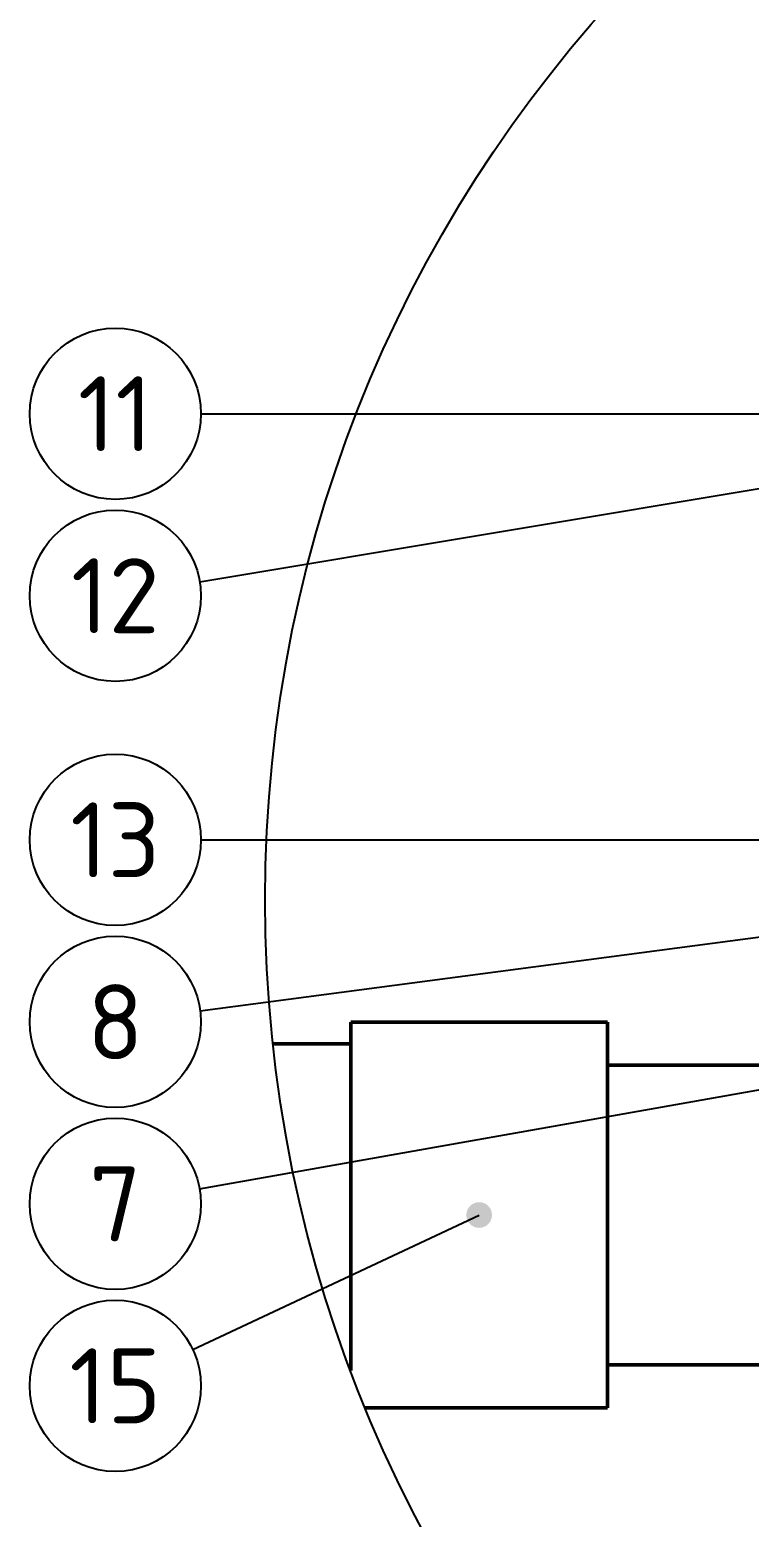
# Model space of a CAD drawing. Header units: millimetres. Extents: x 0 to 594, y 0 to 420.
# Drawn here: x 267.2 to 300.8, y 297.7 to 367.1 of the extents above; entities that cross this region are included whole.
import ezdxf
from ezdxf.enums import TextEntityAlignment as Align

# ---------------------------------------------------------------- set-up
doc = ezdxf.new("R2010")
doc.units = ezdxf.units.MM
doc.linetypes.add('ISO02-TRAZOS', pattern=[3.75, 3, -0.75])
for name, color, linetype, lineweight in [('01-VISIBLE', 7, 'CONTINUOUS', 50), ('02-OCULTA', 4, 'ISO02-TRAZOS', 25), ('06-TEXTO', 7, 'CONTINUOUS', 25), ('08-FINA', 5, 'CONTINUOUS', 25)]:
    doc.layers.add(name, color=color, linetype=linetype, lineweight=lineweight)
doc.styles.add('ISO3098', font='isocpeur.ttf')

msp = doc.modelspace()

# ---------------------------------------------------------------- hatches: boundary and pattern name
at = {"layer": '08-FINA'}
h = msp.add_hatch(color=7, dxfattribs=at)
h.dxf.hatch_style = 1
edge = h.paths.add_edge_path()
edge.add_arc((288.167, 311.781), 0.6, 0, 360)

# ---------------------------------------------------------------- linework, layer by layer
at = {"layer": '01-VISIBLE'}
for points in [[(282.167, 304.512), (282.167, 304.781), (282.167, 305.281), (282.167, 305.781), (282.167, 306.281), (282.167, 306.781), (282.167, 307.281), (282.167, 307.781), (282.167, 308.281), (282.167, 308.781), (282.167, 309.281), (282.167, 309.781), (282.167, 310.281), (282.167, 310.781), (282.167, 311.281), (282.167, 311.781), (282.167, 312.281), (282.167, 312.781), (282.167, 313.281), (282.167, 313.781), (282.167, 314.281), (282.167, 314.781), (282.167, 315.281), (282.167, 315.781), (282.167, 316.281), (282.167, 316.781), (282.167, 317.281), (282.167, 317.781), (282.167, 318.281), (282.167, 318.781), (282.167, 319.281), (282.167, 319.781), (282.167, 320.281), (282.167, 320.781)], [(294.167, 320.781), (282.167, 320.781)], [(294.167, 302.781), (294.167, 303.281), (294.167, 303.781), (294.167, 304.281), (294.167, 304.781), (294.167, 305.281), (294.167, 305.781), (294.167, 306.281), (294.167, 306.781), (294.167, 307.281), (294.167, 307.781), (294.167, 308.281), (294.167, 308.781), (294.167, 309.281), (294.167, 309.781), (294.167, 310.281), (294.167, 310.781), (294.167, 311.281), (294.167, 311.781), (294.167, 312.281), (294.167, 312.781), (294.167, 313.281), (294.167, 313.781), (294.167, 314.281), (294.167, 314.781), (294.167, 315.281), (294.167, 315.781), (294.167, 316.281), (294.167, 316.781), (294.167, 317.281), (294.167, 317.781), (294.167, 318.281), (294.167, 318.781), (294.167, 319.281), (294.167, 319.781), (294.167, 320.281), (294.167, 320.781)], [(282.167, 319.781), (278.533, 319.781)], [(303.638, 318.781), (294.167, 318.781)], [(307.167, 304.781), (294.167, 304.781)], [(294.167, 302.781), (282.845, 302.781)]]:
    msp.add_lwpolyline(points, dxfattribs=at)
at = {"layer": '02-OCULTA'}
for points in [[(282.167, 320.781), (282.167, 320.281), (282.167, 319.781), (282.167, 319.281), (282.167, 318.781), (282.167, 318.281), (282.167, 317.781), (282.167, 317.281), (282.167, 316.781), (282.167, 316.281), (282.167, 315.781), (282.167, 315.281), (282.167, 314.781), (282.167, 314.281), (282.167, 313.781), (282.167, 313.281), (282.167, 312.781), (282.167, 312.281), (282.167, 311.781), (282.167, 311.281), (282.167, 310.781), (282.167, 310.281), (282.167, 309.781), (282.167, 309.281), (282.167, 308.781), (282.167, 308.281), (282.167, 307.781), (282.167, 307.281), (282.167, 306.781), (282.167, 306.281), (282.167, 305.781), (282.167, 305.281), (282.167, 304.781), (282.167, 304.512)], [(294.167, 320.781), (294.167, 320.281), (294.167, 319.781), (294.167, 319.281), (294.167, 318.781), (294.167, 318.281), (294.167, 317.781), (294.167, 317.281), (294.167, 316.781), (294.167, 316.281), (294.167, 315.781), (294.167, 315.281), (294.167, 314.781), (294.167, 314.281), (294.167, 313.781), (294.167, 313.281), (294.167, 312.781), (294.167, 312.281), (294.167, 311.781), (294.167, 311.281), (294.167, 310.781), (294.167, 310.281), (294.167, 309.781), (294.167, 309.281), (294.167, 308.781), (294.167, 308.281), (294.167, 307.781), (294.167, 307.281), (294.167, 306.781), (294.167, 306.281), (294.167, 305.781), (294.167, 305.281), (294.167, 304.781), (294.167, 304.281), (294.167, 303.781), (294.167, 303.281), (294.167, 302.781)], [(282.167, 304.512), (282.167, 304.781), (282.167, 305.281), (282.167, 305.781), (282.167, 306.281), (282.167, 306.781), (282.167, 307.281), (282.167, 307.781), (282.167, 308.281), (282.167, 308.781), (282.167, 309.281), (282.167, 309.781), (282.167, 310.281), (282.167, 310.781), (282.167, 311.281), (282.167, 311.781), (282.167, 312.281), (282.167, 312.781), (282.167, 313.281), (282.167, 313.781), (282.167, 314.281), (282.167, 314.781), (282.167, 315.281), (282.167, 315.781), (282.167, 316.281), (282.167, 316.781), (282.167, 317.281), (282.167, 317.781), (282.167, 318.281), (282.167, 318.781), (282.167, 319.281), (282.167, 319.781)], [(282.167, 319.781), (282.167, 319.281), (282.167, 318.781), (282.167, 318.281), (282.167, 317.781), (282.167, 317.281), (282.167, 316.781), (282.167, 316.281), (282.167, 315.781), (282.167, 315.281), (282.167, 314.781), (282.167, 314.281), (282.167, 313.781), (282.167, 313.281), (282.167, 312.781), (282.167, 312.281), (282.167, 311.781), (282.167, 311.281), (282.167, 310.781), (282.167, 310.281), (282.167, 309.781), (282.167, 309.281), (282.167, 308.781), (282.167, 308.281), (282.167, 307.781), (282.167, 307.281), (282.167, 306.781), (282.167, 306.281), (282.167, 305.781), (282.167, 305.281), (282.167, 304.781), (282.167, 304.512)], [(294.167, 304.781), (294.167, 305.281), (294.167, 305.781), (294.167, 306.281), (294.167, 306.781), (294.167, 307.281), (294.167, 307.781), (294.167, 308.281), (294.167, 308.781), (294.167, 309.281), (294.167, 309.781), (294.167, 310.281), (294.167, 310.781), (294.167, 311.281), (294.167, 311.781), (294.167, 312.281), (294.167, 312.781), (294.167, 313.281), (294.167, 313.781), (294.167, 314.281), (294.167, 314.781), (294.167, 315.281), (294.167, 315.781), (294.167, 316.281), (294.167, 316.781), (294.167, 317.281), (294.167, 317.781), (294.167, 318.281), (294.167, 318.781)], [(294.167, 318.781), (294.167, 318.281), (294.167, 317.781), (294.167, 317.281), (294.167, 316.781), (294.167, 316.281), (294.167, 315.781), (294.167, 315.281), (294.167, 314.781), (294.167, 314.281), (294.167, 313.781), (294.167, 313.281), (294.167, 312.781), (294.167, 312.281), (294.167, 311.781), (294.167, 311.281), (294.167, 310.781), (294.167, 310.281), (294.167, 309.781), (294.167, 309.281), (294.167, 308.781), (294.167, 308.281), (294.167, 307.781), (294.167, 307.281), (294.167, 306.781), (294.167, 306.281), (294.167, 305.781), (294.167, 305.281), (294.167, 304.781)]]:
    msp.add_lwpolyline(points, dxfattribs=at)
at = {"layer": '08-FINA'}
for p, q in [((275.112, 341.36), (322.167, 349.203)), ((275.167, 349.203), (305.167, 349.203)), ((275.167, 329.303), (335.767, 329.303)), ((275.132, 321.325), (318.167, 326.988)), ((275.105, 313.001), (315.667, 320.186)), ((274.788, 305.502), (288.167, 311.781))]:
    msp.add_line(p, q, dxfattribs=at)
for centre, radius in [((340.667, 326.5), 62.5), ((271.167, 349.203), 4), ((271.167, 340.703), 4), ((271.167, 329.303), 4), ((271.167, 320.803), 4), ((271.167, 312.303), 4), ((271.167, 303.803), 4)]:
    msp.add_circle(centre, radius, dxfattribs=at)

# ---------------------------------------------------------------- texts
at = {"layer": '06-TEXTO', "style": 'ISO3098'}
for s, p in [('11', (271.167, 349.203)), ('12', (271.167, 340.703)), ('13', (271.167, 329.303)), ('8', (271.167, 320.803)), ('7', (271.167, 312.303)), ('15', (271.167, 303.803))]:
    msp.add_text(s, height=3.5, dxfattribs=at).set_placement(p, align=Align.MIDDLE_CENTER)

doc.saveas('drawing.dxf')
